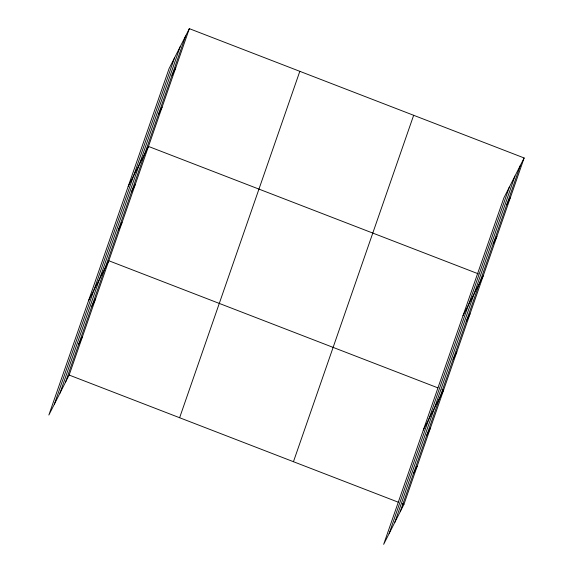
<?xml version="1.0" encoding="UTF-8"?>
<svg xmlns="http://www.w3.org/2000/svg" width="573" height="573" viewBox="0 0 573 573"><rect width="100%" height="100%" fill="white"/><g stroke="black" fill="none" stroke-linecap="round" stroke-linejoin="round"><path stroke-width="0.86" d="M54.328 404.259L174.529 57.852M59.957 393.164L180.158 46.757M65.422 382.399L185.623 35.992M189.341 28.65L169.064 68.617L48.863 415.031L69.147 375.057L189.341 28.65L524.137 157.969L403.936 504.383L383.659 544.35L503.853 197.943L524.137 157.969M179.621 417.731L299.822 71.324M293.455 461.702L413.656 115.295M389.117 533.585L509.318 187.17M394.747 522.49L514.948 176.076M400.212 511.718L520.413 165.311M172 75.249L175.725 67.908M158.377 114.507L162.102 107.172M128.202 186.397L148.479 146.43L478.355 273.851M131.532 191.876L135.257 184.535M118.31 229.981L122.035 222.639M88.529 300.718L108.813 260.744L437.872 387.849M91.866 306.19L95.591 298.848M78.644 344.294L82.369 336.953M506.79 204.568L510.514 197.234M493.167 243.826L496.891 236.491M462.991 315.723L483.268 275.749M466.322 321.195L470.046 313.854M453.1 359.3L456.824 351.958M423.325 430.036L443.602 390.063L441.962 389.432M426.656 435.509L430.38 428.167M413.434 473.613L417.158 466.272M69.147 375.057L398.206 502.17M402.296 503.746L403.936 504.383"/></g></svg>
